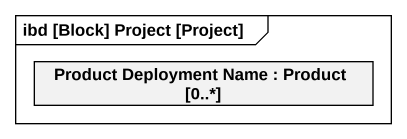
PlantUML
@startuml
mainframe ibd [Block] Project [Project]
rectangle "Product Deployment Name : Product [0..*]" as Product_Deployment_Name
@enduml
